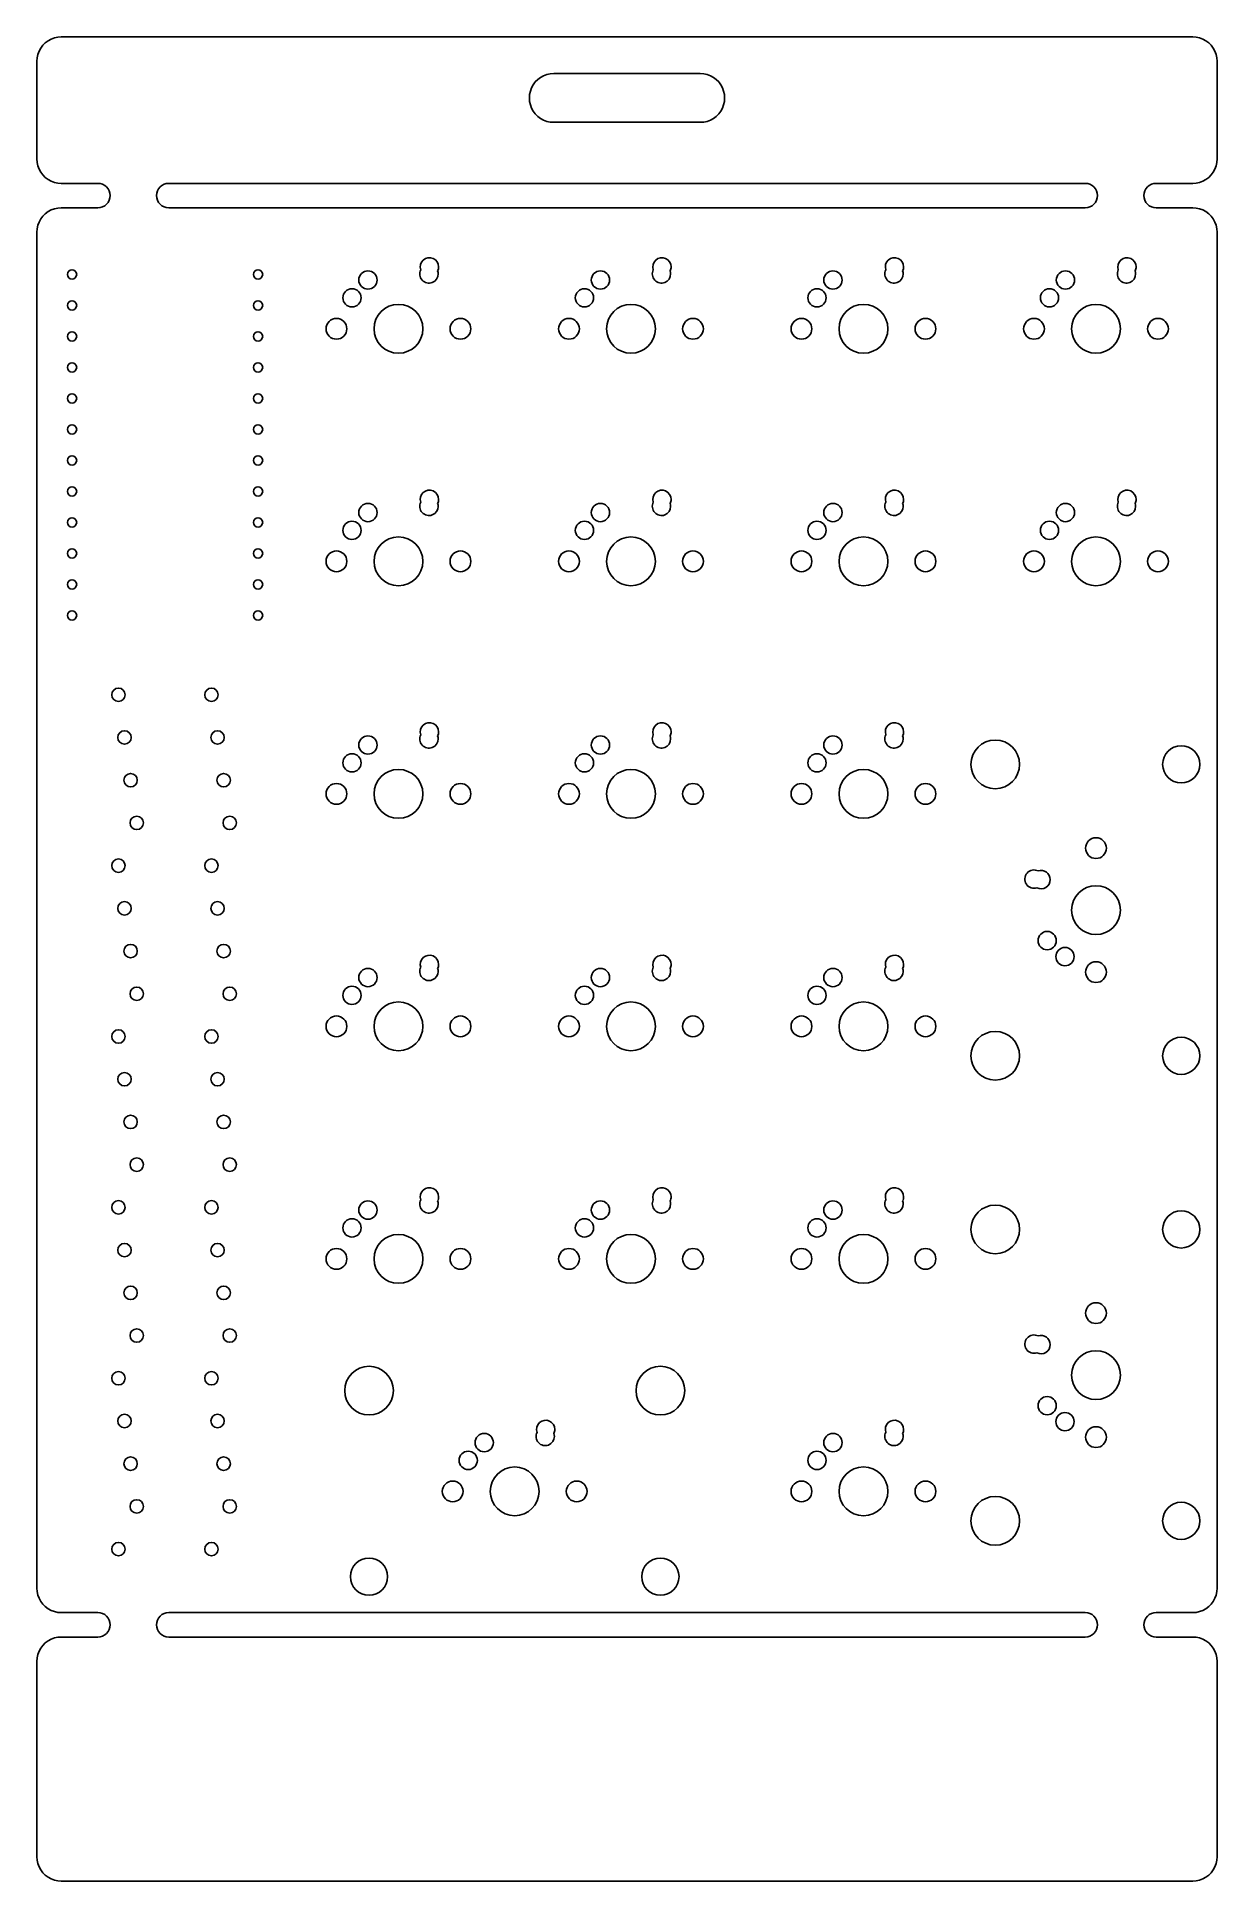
# Model space of a CAD drawing. Header units: millimetres. Extents: x -2 to 95, y -149 to 2.
import ezdxf

# ---------------------------------------------------------------- set-up
doc = ezdxf.new("R2010")
doc.units = ezdxf.units.MM

msp = doc.modelspace()

# ---------------------------------------------------------------- linework, layer by layer
at = {"color": 7, "linetype": 'Continuous'}
for p, q in [((-1.309721, 1.511499), (-1.511499, 1.309721)), ((-1.081282, 1.682507), (-1.309721, 1.511499)), ((-0.83083, 1.819264), (-1.081282, 1.682507)), ((-0.563465, 1.918986), (-0.83083, 1.819264)), ((-0.28463, 1.979643), (-0.563465, 1.918986)), ((0, 2), (-0.28463, 1.979643)), ((92.7, 2), (0, 2)), ((92.98463, 1.979643), (92.7, 2)), ((93.263465, 1.918986), (92.98463, 1.979643)), ((93.53083, 1.819264), (93.263465, 1.918986)), ((93.781282, 1.682507), (93.53083, 1.819264)), ((94.009721, 1.511499), (93.781282, 1.682507)), ((94.211499, 1.309721), (94.009721, 1.511499)), ((-1.979643, 0.28463), (-2, 0)), ((-2, 0), (-2, -8)), ((-1.918986, 0.563465), (-1.979643, 0.28463)), ((-1.819264, 0.83083), (-1.918986, 0.563465)), ((-1.682507, 1.081282), (-1.819264, 0.83083)), ((-1.511499, 1.309721), (-1.682507, 1.081282)), ((94.382507, 1.081282), (94.211499, 1.309721)), ((94.519264, 0.83083), (94.382507, 1.081282)), ((94.618986, 0.563465), (94.519264, 0.83083)), ((94.679643, 0.28463), (94.618986, 0.563465)), ((94.7, 0), (94.679643, 0.28463)), ((94.7, -8), (94.7, 0)), ((39.040279, -1.488501), (38.838501, -1.690279)), ((39.268718, -1.317493), (39.040279, -1.488501)), ((39.51917, -1.180736), (39.268718, -1.317493)), ((39.786535, -1.081014), (39.51917, -1.180736)), ((40.06537, -1.020357), (39.786535, -1.081014)), ((40.35, -1), (40.06537, -1.020357)), ((52.35, -1), (40.35, -1)), ((52.63463, -1.020357), (52.35, -1)), ((52.913465, -1.081014), (52.63463, -1.020357)), ((53.18083, -1.180736), (52.913465, -1.081014)), ((53.431282, -1.317493), (53.18083, -1.180736)), ((53.659721, -1.488501), (53.431282, -1.317493)), ((53.861499, -1.690279), (53.659721, -1.488501)), ((38.370357, -2.71537), (38.35, -3)), ((38.35, -3), (38.370357, -3.28463)), ((38.431014, -2.436535), (38.370357, -2.71537)), ((38.530736, -2.16917), (38.431014, -2.436535)), ((38.667493, -1.918718), (38.530736, -2.16917)), ((38.838501, -1.690279), (38.667493, -1.918718)), ((54.032507, -1.918718), (53.861499, -1.690279)), ((54.169264, -2.16917), (54.032507, -1.918718)), ((54.268986, -2.436535), (54.169264, -2.16917)), ((54.329643, -2.71537), (54.268986, -2.436535)), ((54.35, -3), (54.329643, -2.71537)), ((54.329643, -3.28463), (54.35, -3)), ((38.370357, -3.28463), (38.431014, -3.563465)), ((38.431014, -3.563465), (38.530736, -3.83083)), ((38.530736, -3.83083), (38.667493, -4.081282)), ((38.667493, -4.081282), (38.838501, -4.309721)), ((38.838501, -4.309721), (39.040279, -4.511499)), ((39.040279, -4.511499), (39.268718, -4.682507)), ((53.431282, -4.682507), (53.659721, -4.511499)), ((53.659721, -4.511499), (53.861499, -4.309721)), ((53.861499, -4.309721), (54.032507, -4.081282)), ((54.032507, -4.081282), (54.169264, -3.83083)), ((54.169264, -3.83083), (54.268986, -3.563465)), ((54.268986, -3.563465), (54.329643, -3.28463)), ((39.268718, -4.682507), (39.51917, -4.819264)), ((39.51917, -4.819264), (39.786535, -4.918986)), ((39.786535, -4.918986), (40.06537, -4.979643)), ((40.06537, -4.979643), (40.35, -5)), ((40.35, -5), (52.35, -5)), ((52.35, -5), (52.63463, -4.979643)), ((52.63463, -4.979643), (52.913465, -4.918986)), ((52.913465, -4.918986), (53.18083, -4.819264)), ((53.18083, -4.819264), (53.431282, -4.682507)), ((-2, -8), (-1.979643, -8.28463)), ((-1.979643, -8.28463), (-1.918986, -8.563465)), ((-1.918986, -8.563465), (-1.819264, -8.83083)), ((-1.819264, -8.83083), (-1.682507, -9.081282)), ((94.382507, -9.081282), (94.519264, -8.83083)), ((94.519264, -8.83083), (94.618986, -8.563465)), ((94.618986, -8.563465), (94.679643, -8.28463)), ((94.679643, -8.28463), (94.7, -8)), ((-1.682507, -9.081282), (-1.511499, -9.309721)), ((-1.511499, -9.309721), (-1.309721, -9.511499)), ((-1.309721, -9.511499), (-1.081282, -9.682507)), ((-1.081282, -9.682507), (-0.83083, -9.819264)), ((-0.83083, -9.819264), (-0.563465, -9.918986)), ((-0.563465, -9.918986), (-0.28463, -9.979643)), ((-0.28463, -9.979643), (0, -10)), ((0, -10), (3, -10)), ((3, -10), (3.19509, -10.019215)), ((3.19509, -10.019215), (3.382683, -10.07612)), ((3.382683, -10.07612), (3.55557, -10.16853)), ((3.55557, -10.16853), (3.707107, -10.292893)), ((3.707107, -10.292893), (3.83147, -10.44443)), ((3.83147, -10.44443), (3.92388, -10.617317)), ((7.96853, -10.44443), (7.87612, -10.617317)), ((8.092893, -10.292893), (7.96853, -10.44443)), ((8.24443, -10.16853), (8.092893, -10.292893)), ((8.417317, -10.07612), (8.24443, -10.16853)), ((8.60491, -10.019215), (8.417317, -10.07612)), ((8.8, -10), (8.60491, -10.019215)), ((83.9, -10), (8.8, -10)), ((84.09509, -10.019215), (83.9, -10)), ((84.282683, -10.07612), (84.09509, -10.019215)), ((84.45557, -10.16853), (84.282683, -10.07612)), ((84.607107, -10.292893), (84.45557, -10.16853)), ((84.73147, -10.44443), (84.607107, -10.292893)), ((84.82388, -10.617317), (84.73147, -10.44443)), ((88.77612, -10.617317), (88.86853, -10.44443)), ((88.86853, -10.44443), (88.992893, -10.292893)), ((88.992893, -10.292893), (89.14443, -10.16853)), ((89.14443, -10.16853), (89.317317, -10.07612)), ((89.317317, -10.07612), (89.50491, -10.019215)), ((89.50491, -10.019215), (89.7, -10)), ((89.7, -10), (92.7, -10)), ((92.7, -10), (92.98463, -9.979643)), ((92.98463, -9.979643), (93.263465, -9.918986)), ((93.263465, -9.918986), (93.53083, -9.819264)), ((93.53083, -9.819264), (93.781282, -9.682507)), ((93.781282, -9.682507), (94.009721, -9.511499)), ((94.009721, -9.511499), (94.211499, -9.309721)), ((94.211499, -9.309721), (94.382507, -9.081282)), ((-0.563465, -12.081014), (-0.83083, -12.180736)), ((-0.28463, -12.020357), (-0.563465, -12.081014)), ((0, -12), (-0.28463, -12.020357)), ((3, -12), (0, -12)), ((3.19509, -11.980785), (3, -12)), ((3.382683, -11.92388), (3.19509, -11.980785)), ((3.55557, -11.83147), (3.382683, -11.92388)), ((3.707107, -11.707107), (3.55557, -11.83147)), ((3.83147, -11.55557), (3.707107, -11.707107)), ((3.92388, -11.382683), (3.83147, -11.55557)), ((3.92388, -10.617317), (3.980785, -10.80491)), ((3.980785, -11.19509), (3.92388, -11.382683)), ((3.980785, -10.80491), (4, -11)), ((4, -11), (3.980785, -11.19509)), ((7.819215, -10.80491), (7.8, -11)), ((7.8, -11), (7.819215, -11.19509)), ((7.87612, -10.617317), (7.819215, -10.80491)), ((7.819215, -11.19509), (7.87612, -11.382683)), ((7.87612, -11.382683), (7.96853, -11.55557)), ((7.96853, -11.55557), (8.092893, -11.707107)), ((8.092893, -11.707107), (8.24443, -11.83147)), ((8.24443, -11.83147), (8.417317, -11.92388)), ((8.417317, -11.92388), (8.60491, -11.980785)), ((8.60491, -11.980785), (8.8, -12)), ((8.8, -12), (83.9, -12)), ((83.9, -12), (84.09509, -11.980785)), ((84.09509, -11.980785), (84.282683, -11.92388)), ((84.282683, -11.92388), (84.45557, -11.83147)), ((84.45557, -11.83147), (84.607107, -11.707107)), ((84.607107, -11.707107), (84.73147, -11.55557)), ((84.73147, -11.55557), (84.82388, -11.382683)), ((84.880785, -10.80491), (84.82388, -10.617317)), ((84.82388, -11.382683), (84.880785, -11.19509)), ((84.9, -11), (84.880785, -10.80491)), ((84.880785, -11.19509), (84.9, -11)), ((88.7, -11), (88.719215, -10.80491)), ((88.719215, -11.19509), (88.7, -11)), ((88.719215, -10.80491), (88.77612, -10.617317)), ((88.77612, -11.382683), (88.719215, -11.19509)), ((88.86853, -11.55557), (88.77612, -11.382683)), ((88.992893, -11.707107), (88.86853, -11.55557)), ((89.14443, -11.83147), (88.992893, -11.707107)), ((89.317317, -11.92388), (89.14443, -11.83147)), ((89.50491, -11.980785), (89.317317, -11.92388)), ((89.7, -12), (89.50491, -11.980785)), ((92.7, -12), (89.7, -12)), ((92.98463, -12.020357), (92.7, -12)), ((93.263465, -12.081014), (92.98463, -12.020357)), ((93.53083, -12.180736), (93.263465, -12.081014)), ((-1.918986, -13.436535), (-1.979643, -13.71537)), ((-1.819264, -13.16917), (-1.918986, -13.436535)), ((-1.682507, -12.918718), (-1.819264, -13.16917)), ((-1.511499, -12.690279), (-1.682507, -12.918718)), ((-1.309721, -12.488501), (-1.511499, -12.690279)), ((-1.081282, -12.317493), (-1.309721, -12.488501)), ((-0.83083, -12.180736), (-1.081282, -12.317493)), ((93.781282, -12.317493), (93.53083, -12.180736)), ((94.009721, -12.488501), (93.781282, -12.317493)), ((94.211499, -12.690279), (94.009721, -12.488501)), ((94.382507, -12.918718), (94.211499, -12.690279)), ((94.519264, -13.16917), (94.382507, -12.918718)), ((94.618986, -13.436535), (94.519264, -13.16917)), ((94.679643, -13.71537), (94.618986, -13.436535)), ((-1.979643, -13.71537), (-2, -14)), ((-2, -14), (-2, -125.1)), ((94.7, -14), (94.679643, -13.71537)), ((94.7, -125.1), (94.7, -14)), ((-2, -125.1), (-1.979643, -125.38463)), ((-1.979643, -125.38463), (-1.918986, -125.663465)), ((94.618986, -125.663465), (94.679643, -125.38463)), ((94.679643, -125.38463), (94.7, -125.1)), ((-1.918986, -125.663465), (-1.819264, -125.93083)), ((-1.819264, -125.93083), (-1.682507, -126.181282)), ((-1.682507, -126.181282), (-1.511499, -126.409721)), ((-1.511499, -126.409721), (-1.309721, -126.611499)), ((-1.309721, -126.611499), (-1.081282, -126.782507)), ((-1.081282, -126.782507), (-0.83083, -126.919264)), ((-0.83083, -126.919264), (-0.563465, -127.018986)), ((93.263465, -127.018986), (93.53083, -126.919264)), ((93.53083, -126.919264), (93.781282, -126.782507)), ((93.781282, -126.782507), (94.009721, -126.611499)), ((94.009721, -126.611499), (94.211499, -126.409721)), ((94.211499, -126.409721), (94.382507, -126.181282)), ((94.382507, -126.181282), (94.519264, -125.93083)), ((94.519264, -125.93083), (94.618986, -125.663465)), ((-0.563465, -127.018986), (-0.28463, -127.079643)), ((-0.28463, -127.079643), (0, -127.1)), ((0, -127.1), (3, -127.1)), ((3, -127.1), (3.19509, -127.119215)), ((3.19509, -127.119215), (3.382683, -127.17612)), ((3.382683, -127.17612), (3.55557, -127.26853)), ((3.55557, -127.26853), (3.707107, -127.392893)), ((3.707107, -127.392893), (3.83147, -127.54443)), ((3.83147, -127.54443), (3.92388, -127.717317)), ((3.92388, -127.717317), (3.980785, -127.90491)), ((3.980785, -128.29509), (3.92388, -128.482683)), ((3.980785, -127.90491), (4, -128.1)), ((4, -128.1), (3.980785, -128.29509)), ((7.819215, -127.90491), (7.8, -128.1)), ((7.8, -128.1), (7.819215, -128.29509)), ((7.87612, -127.717317), (7.819215, -127.90491)), ((7.819215, -128.29509), (7.87612, -128.482683)), ((7.96853, -127.54443), (7.87612, -127.717317)), ((8.092893, -127.392893), (7.96853, -127.54443)), ((8.24443, -127.26853), (8.092893, -127.392893)), ((8.417317, -127.17612), (8.24443, -127.26853)), ((8.60491, -127.119215), (8.417317, -127.17612)), ((8.8, -127.1), (8.60491, -127.119215)), ((83.9, -127.1), (8.8, -127.1)), ((84.09509, -127.119215), (83.9, -127.1)), ((84.282683, -127.17612), (84.09509, -127.119215)), ((84.45557, -127.26853), (84.282683, -127.17612)), ((84.607107, -127.392893), (84.45557, -127.26853)), ((84.73147, -127.54443), (84.607107, -127.392893)), ((84.82388, -127.717317), (84.73147, -127.54443)), ((84.880785, -127.90491), (84.82388, -127.717317)), ((84.82388, -128.482683), (84.880785, -128.29509)), ((84.9, -128.1), (84.880785, -127.90491)), ((84.880785, -128.29509), (84.9, -128.1)), ((88.7, -128.1), (88.719215, -127.90491)), ((88.719215, -128.29509), (88.7, -128.1)), ((88.719215, -127.90491), (88.77612, -127.717317)), ((88.77612, -128.482683), (88.719215, -128.29509)), ((88.77612, -127.717317), (88.86853, -127.54443)), ((88.86853, -127.54443), (88.992893, -127.392893)), ((88.992893, -127.392893), (89.14443, -127.26853)), ((89.14443, -127.26853), (89.317317, -127.17612)), ((89.317317, -127.17612), (89.50491, -127.119215)), ((89.50491, -127.119215), (89.7, -127.1)), ((89.7, -127.1), (92.7, -127.1)), ((92.7, -127.1), (92.98463, -127.079643)), ((92.98463, -127.079643), (93.263465, -127.018986)), ((-1.511499, -129.790279), (-1.682507, -130.018718)), ((-1.309721, -129.588501), (-1.511499, -129.790279)), ((-1.081282, -129.417493), (-1.309721, -129.588501)), ((-0.83083, -129.280736), (-1.081282, -129.417493)), ((-0.563465, -129.181014), (-0.83083, -129.280736)), ((-0.28463, -129.120357), (-0.563465, -129.181014)), ((0, -129.1), (-0.28463, -129.120357)), ((3, -129.1), (0, -129.1)), ((3.19509, -129.080785), (3, -129.1)), ((3.382683, -129.02388), (3.19509, -129.080785)), ((3.55557, -128.93147), (3.382683, -129.02388)), ((3.707107, -128.807107), (3.55557, -128.93147)), ((3.83147, -128.65557), (3.707107, -128.807107)), ((3.92388, -128.482683), (3.83147, -128.65557)), ((7.87612, -128.482683), (7.96853, -128.65557)), ((7.96853, -128.65557), (8.092893, -128.807107)), ((8.092893, -128.807107), (8.24443, -128.93147)), ((8.24443, -128.93147), (8.417317, -129.02388)), ((8.417317, -129.02388), (8.60491, -129.080785)), ((8.60491, -129.080785), (8.8, -129.1)), ((8.8, -129.1), (83.9, -129.1)), ((83.9, -129.1), (84.09509, -129.080785)), ((84.09509, -129.080785), (84.282683, -129.02388)), ((84.282683, -129.02388), (84.45557, -128.93147)), ((84.45557, -128.93147), (84.607107, -128.807107)), ((84.607107, -128.807107), (84.73147, -128.65557)), ((84.73147, -128.65557), (84.82388, -128.482683)), ((88.86853, -128.65557), (88.77612, -128.482683)), ((88.992893, -128.807107), (88.86853, -128.65557)), ((89.14443, -128.93147), (88.992893, -128.807107)), ((89.317317, -129.02388), (89.14443, -128.93147)), ((89.50491, -129.080785), (89.317317, -129.02388)), ((89.7, -129.1), (89.50491, -129.080785)), ((92.7, -129.1), (89.7, -129.1)), ((92.98463, -129.120357), (92.7, -129.1)), ((93.263465, -129.181014), (92.98463, -129.120357)), ((93.53083, -129.280736), (93.263465, -129.181014)), ((93.781282, -129.417493), (93.53083, -129.280736)), ((94.009721, -129.588501), (93.781282, -129.417493)), ((94.211499, -129.790279), (94.009721, -129.588501)), ((94.382507, -130.018718), (94.211499, -129.790279)), ((-1.979643, -130.81537), (-2, -131.1)), ((-2, -131.1), (-2, -147.1)), ((-1.918986, -130.536535), (-1.979643, -130.81537)), ((-1.819264, -130.26917), (-1.918986, -130.536535)), ((-1.682507, -130.018718), (-1.819264, -130.26917)), ((94.519264, -130.26917), (94.382507, -130.018718)), ((94.618986, -130.536535), (94.519264, -130.26917)), ((94.679643, -130.81537), (94.618986, -130.536535)), ((94.7, -131.1), (94.679643, -130.81537)), ((94.7, -147.1), (94.7, -131.1)), ((-2, -147.1), (-1.979643, -147.38463)), ((-1.979643, -147.38463), (-1.918986, -147.663465)), ((-1.918986, -147.663465), (-1.819264, -147.93083)), ((-1.819264, -147.93083), (-1.682507, -148.181282)), ((94.382507, -148.181282), (94.519264, -147.93083)), ((94.519264, -147.93083), (94.618986, -147.663465)), ((94.618986, -147.663465), (94.679643, -147.38463)), ((94.679643, -147.38463), (94.7, -147.1)), ((-1.682507, -148.181282), (-1.511499, -148.409721)), ((-1.511499, -148.409721), (-1.309721, -148.611499)), ((-1.309721, -148.611499), (-1.081282, -148.782507)), ((-1.081282, -148.782507), (-0.83083, -148.919264)), ((-0.83083, -148.919264), (-0.563465, -149.018986)), ((-0.563465, -149.018986), (-0.28463, -149.079643)), ((-0.28463, -149.079643), (0, -149.1)), ((0, -149.1), (92.7, -149.1)), ((92.7, -149.1), (92.98463, -149.079643)), ((92.98463, -149.079643), (93.263465, -149.018986)), ((93.263465, -149.018986), (93.53083, -148.919264)), ((93.53083, -148.919264), (93.781282, -148.782507)), ((93.781282, -148.782507), (94.009721, -148.611499)), ((94.009721, -148.611499), (94.211499, -148.409721)), ((94.211499, -148.409721), (94.382507, -148.181282))]:
    msp.add_line(p, q, dxfattribs=at)
for centre, radius in [((0.88, -17.46), 0.381), ((16.12, -17.46), 0.381), ((25.1252, -17.9189), 0.75), ((44.17528, -17.9189), 0.75), ((63.22536, -17.9189), 0.75), ((82.27544, -17.9189), 0.75), ((0.88, -20), 0.381), ((16.12, -20), 0.381), ((23.8152, -19.3789), 0.7493), ((42.86528, -19.3789), 0.7493), ((61.91536, -19.3789), 0.7493), ((80.96544, -19.3789), 0.7493), ((22.5452, -21.9189), 0.8509), ((27.6252, -21.9189), 2), ((32.7052, -21.9189), 0.8509), ((41.59528, -21.9189), 0.8509), ((46.67528, -21.9189), 2), ((51.75528, -21.9189), 0.8509), ((60.64536, -21.9189), 0.8509), ((65.72536, -21.9189), 2), ((70.80536, -21.9189), 0.8509), ((79.69544, -21.9189), 0.8509), ((84.77544, -21.9189), 2), ((89.85544, -21.9189), 0.8509), ((0.88, -22.54), 0.381), ((16.12, -22.54), 0.381), ((0.88, -25.08), 0.381), ((16.12, -25.08), 0.381), ((0.88, -27.62), 0.381), ((16.12, -27.62), 0.381), ((0.88, -30.16), 0.381), ((16.12, -30.16), 0.381), ((0.88, -32.7), 0.381), ((16.12, -32.7), 0.381), ((0.88, -35.24), 0.381), ((16.12, -35.24), 0.381), ((25.1252, -36.96898), 0.75), ((44.17528, -36.96898), 0.75), ((63.22536, -36.96898), 0.75), ((82.27544, -36.96898), 0.75), ((0.88, -37.78), 0.381), ((16.12, -37.78), 0.381), ((23.8152, -38.42898), 0.7493), ((42.86528, -38.42898), 0.7493), ((61.91536, -38.42898), 0.7493), ((80.96544, -38.42898), 0.7493), ((27.6252, -40.96898), 2), ((46.67528, -40.96898), 2), ((65.72536, -40.96898), 2), ((84.77544, -40.96898), 2), ((0.88, -40.32), 0.381), ((16.12, -40.32), 0.381), ((22.5452, -40.96898), 0.8509), ((32.7052, -40.96898), 0.8509), ((41.59528, -40.96898), 0.8509), ((51.75528, -40.96898), 0.8509), ((60.64536, -40.96898), 0.8509), ((70.80536, -40.96898), 0.8509), ((79.69544, -40.96898), 0.8509), ((89.85544, -40.96898), 0.8509), ((0.88, -42.86), 0.381), ((16.12, -42.86), 0.381), ((0.88, -45.4), 0.381), ((16.12, -45.4), 0.381), ((4.68, -51.9), 0.55), ((12.3, -51.9), 0.55), ((5.18, -55.4), 0.55), ((12.8, -55.4), 0.55), ((25.1252, -56.01906), 0.75), ((44.17528, -56.01906), 0.75), ((63.22536, -56.01906), 0.75), ((76.52044, -57.6061), 1.9939), ((23.8152, -57.47906), 0.7493), ((42.86528, -57.47906), 0.7493), ((61.91536, -57.47906), 0.7493), ((91.76044, -57.6061), 1.524), ((5.68, -58.9), 0.55), ((13.3, -58.9), 0.55), ((27.6252, -60.01906), 2), ((46.67528, -60.01906), 2), ((65.72536, -60.01906), 2), ((22.5452, -60.01906), 0.8509), ((32.7052, -60.01906), 0.8509), ((41.59528, -60.01906), 0.8509), ((51.75528, -60.01906), 0.8509), ((60.64536, -60.01906), 0.8509), ((70.80536, -60.01906), 0.8509), ((6.18, -62.4), 0.55), ((13.8, -62.4), 0.55), ((84.77544, -64.4641), 0.8509), ((4.68, -65.9), 0.55), ((12.3, -65.9), 0.55), ((84.77544, -69.5441), 2), ((5.18, -69.4), 0.55), ((12.8, -69.4), 0.55), ((5.68, -72.9), 0.55), ((13.3, -72.9), 0.55), ((80.77544, -72.0441), 0.75), ((82.23544, -73.3541), 0.7493), ((84.77544, -74.6241), 0.8509), ((25.1252, -75.06914), 0.75), ((44.17528, -75.06914), 0.75), ((63.22536, -75.06914), 0.75), ((6.18, -76.4), 0.55), ((13.8, -76.4), 0.55), ((23.8152, -76.52914), 0.7493), ((42.86528, -76.52914), 0.7493), ((61.91536, -76.52914), 0.7493), ((22.5452, -79.06914), 0.8509), ((27.6252, -79.06914), 2), ((32.7052, -79.06914), 0.8509), ((41.59528, -79.06914), 0.8509), ((46.67528, -79.06914), 2), ((51.75528, -79.06914), 0.8509), ((60.64536, -79.06914), 0.8509), ((65.72536, -79.06914), 2), ((70.80536, -79.06914), 0.8509), ((4.68, -79.9), 0.55), ((12.3, -79.9), 0.55), ((76.52044, -81.4821), 1.9939), ((91.76044, -81.4821), 1.524), ((5.18, -83.4), 0.55), ((12.8, -83.4), 0.55), ((5.68, -86.9), 0.55), ((13.3, -86.9), 0.55), ((6.18, -90.4), 0.55), ((13.8, -90.4), 0.55), ((4.68, -93.9), 0.55), ((12.3, -93.9), 0.55), ((25.1252, -94.11922), 0.75), ((44.17528, -94.11922), 0.75), ((63.22536, -94.11922), 0.75), ((23.8152, -95.57922), 0.7493), ((42.86528, -95.57922), 0.7493), ((61.91536, -95.57922), 0.7493), ((76.52044, -95.70626), 1.9939), ((91.76044, -95.70626), 1.524), ((27.6252, -98.11922), 2), ((46.67528, -98.11922), 2), ((65.72536, -98.11922), 2), ((5.18, -97.4), 0.55), ((12.8, -97.4), 0.55), ((22.5452, -98.11922), 0.8509), ((32.7052, -98.11922), 0.8509), ((41.59528, -98.11922), 0.8509), ((51.75528, -98.11922), 0.8509), ((60.64536, -98.11922), 0.8509), ((70.80536, -98.11922), 0.8509), ((5.68, -100.9), 0.55), ((13.3, -100.9), 0.55), ((84.77544, -102.56426), 0.8509), ((6.18, -104.4), 0.55), ((13.8, -104.4), 0.55), ((84.77544, -107.64426), 2), ((25.21224, -108.9143), 1.9939), ((49.08824, -108.9143), 1.9939), ((4.68, -107.9), 0.55), ((12.3, -107.9), 0.55), ((80.77544, -110.14426), 0.75), ((5.18, -111.4), 0.55), ((12.8, -111.4), 0.55), ((82.23544, -111.45426), 0.7493), ((34.65024, -113.1693), 0.75), ((63.22536, -113.1693), 0.75), ((84.77544, -112.72426), 0.8509), ((5.68, -114.9), 0.55), ((13.3, -114.9), 0.55), ((33.34024, -114.6293), 0.7493), ((61.91536, -114.6293), 0.7493), ((32.07024, -117.1693), 0.8509), ((37.15024, -117.1693), 2), ((42.23024, -117.1693), 0.8509), ((60.64536, -117.1693), 0.8509), ((65.72536, -117.1693), 2), ((70.80536, -117.1693), 0.8509), ((6.18, -118.4), 0.55), ((13.8, -118.4), 0.55), ((76.52044, -119.58226), 1.9939), ((91.76044, -119.58226), 1.524), ((4.68, -121.9), 0.55), ((12.3, -121.9), 0.55), ((25.21224, -124.1543), 1.524), ((49.08824, -124.1543), 1.524)]:
    msp.add_circle(centre, radius, dxfattribs=at)
for centre, radius, start, end in [((30.1652, -16.8389), 0.7493, 360, 198.80677953), ((49.21528, -16.8389), 0.7493, 360, 198.80677953), ((68.26536, -16.8389), 0.7493, 360, 198.80677953), ((87.31544, -16.8389), 0.7493, 360, 198.80677953), ((30.1252, -17.4189), 0.75, 153.17567081, 0), ((30.1652, -16.8389), 0.7493, 333.30284801, 0), ((30.1252, -17.4189), 0.75, 0, 18.93395674), ((49.17528, -17.4189), 0.75, 153.17567081, 0), ((49.21528, -16.8389), 0.7493, 333.30284801, 0), ((49.17528, -17.4189), 0.75, 0, 18.93395674), ((68.22536, -17.4189), 0.75, 153.17567081, 0), ((68.26536, -16.8389), 0.7493, 333.30284801, 0), ((68.22536, -17.4189), 0.75, 0, 18.93395674), ((87.27544, -17.4189), 0.75, 153.17567081, 0), ((87.31544, -16.8389), 0.7493, 333.30284801, 0), ((87.27544, -17.4189), 0.75, 0, 18.93395674), ((30.1252, -36.46898), 0.75, 153.17567081, 0), ((30.1652, -35.88898), 0.7493, 360, 198.80677953), ((30.1652, -35.88898), 0.7493, 333.30284801, 0), ((30.1252, -36.46898), 0.75, 0, 18.93395674), ((49.17528, -36.46898), 0.75, 153.17567081, 0), ((49.21528, -35.88898), 0.7493, 360, 198.80677953), ((49.21528, -35.88898), 0.7493, 333.30284801, 0), ((49.17528, -36.46898), 0.75, 0, 18.93395674), ((68.22536, -36.46898), 0.75, 153.17567081, 0), ((68.26536, -35.88898), 0.7493, 360, 198.80677953), ((68.26536, -35.88898), 0.7493, 333.30284801, 0), ((68.22536, -36.46898), 0.75, 0, 18.93395674), ((87.27544, -36.46898), 0.75, 153.17567081, 0), ((87.31544, -35.88898), 0.7493, 360, 198.80677953), ((87.31544, -35.88898), 0.7493, 333.30284801, 0), ((87.27544, -36.46898), 0.75, 0, 18.93395674), ((30.1652, -54.93906), 0.7493, 360, 198.80677953), ((49.21528, -54.93906), 0.7493, 360, 198.80677953), ((68.26536, -54.93906), 0.7493, 360, 198.80677953), ((30.1252, -55.51906), 0.75, 153.17567081, 0), ((30.1652, -54.93906), 0.7493, 333.30284801, 0), ((30.1252, -55.51906), 0.75, 0, 18.93395674), ((49.17528, -55.51906), 0.75, 153.17567081, 0), ((49.21528, -54.93906), 0.7493, 333.30284801, 0), ((49.17528, -55.51906), 0.75, 0, 18.93395674), ((68.22536, -55.51906), 0.75, 153.17567081, 0), ((68.26536, -54.93906), 0.7493, 333.30284801, 0), ((68.22536, -55.51906), 0.75, 0, 18.93395674), ((79.69544, -67.0041), 0.7493, 63.30284801, 288.80677953), ((80.27544, -67.0441), 0.75, 360, 108.93395674), ((80.27544, -67.0441), 0.75, 243.17567081, 0), ((30.1652, -73.98914), 0.7493, 360, 198.80677953), ((30.1652, -73.98914), 0.7493, 333.30284801, 0), ((49.21528, -73.98914), 0.7493, 360, 198.80677953), ((49.21528, -73.98914), 0.7493, 333.30284801, 0), ((68.26536, -73.98914), 0.7493, 360, 198.80677953), ((68.26536, -73.98914), 0.7493, 333.30284801, 0), ((30.1252, -74.56914), 0.75, 153.17567081, 0), ((30.1252, -74.56914), 0.75, 0, 18.93395674), ((49.17528, -74.56914), 0.75, 153.17567081, 0), ((49.17528, -74.56914), 0.75, 0, 18.93395674), ((68.22536, -74.56914), 0.75, 153.17567081, 0), ((68.22536, -74.56914), 0.75, 0, 18.93395674), ((30.1252, -93.61922), 0.75, 153.17567081, 0), ((30.1652, -93.03922), 0.7493, 359.99999999, 198.80677954), ((30.1652, -93.03922), 0.7493, 333.30284802, 0), ((30.1252, -93.61922), 0.75, 0, 18.93395674), ((49.17528, -93.61922), 0.75, 153.17567081, 0), ((49.21528, -93.03922), 0.7493, 359.99999999, 198.80677954), ((49.21528, -93.03922), 0.7493, 333.30284802, 0), ((49.17528, -93.61922), 0.75, 0, 18.93395674), ((68.22536, -93.61922), 0.75, 153.17567081, 0), ((68.26536, -93.03922), 0.7493, 359.99999999, 198.80677954), ((68.26536, -93.03922), 0.7493, 333.30284802, 0), ((68.22536, -93.61922), 0.75, 0, 18.93395674), ((79.69544, -105.10426), 0.7493, 63.30284802, 288.80677953), ((80.27544, -105.14426), 0.75, 243.17567081, 0), ((80.27544, -105.14426), 0.75, 360, 108.93395673), ((39.69024, -112.0893), 0.7493, 359.99999999, 198.80677954), ((68.26536, -112.0893), 0.7493, 359.99999999, 198.80677954), ((39.65024, -112.6693), 0.75, 153.17567081, 0), ((39.69024, -112.0893), 0.7493, 333.30284802, 0), ((39.65024, -112.6693), 0.75, 0, 18.93395674), ((68.22536, -112.6693), 0.75, 153.17567081, 0), ((68.26536, -112.0893), 0.7493, 333.30284802, 0), ((68.22536, -112.6693), 0.75, 0, 18.93395674)]:
    msp.add_arc(centre, radius, start, end, dxfattribs=at)

doc.saveas('drawing.dxf')
